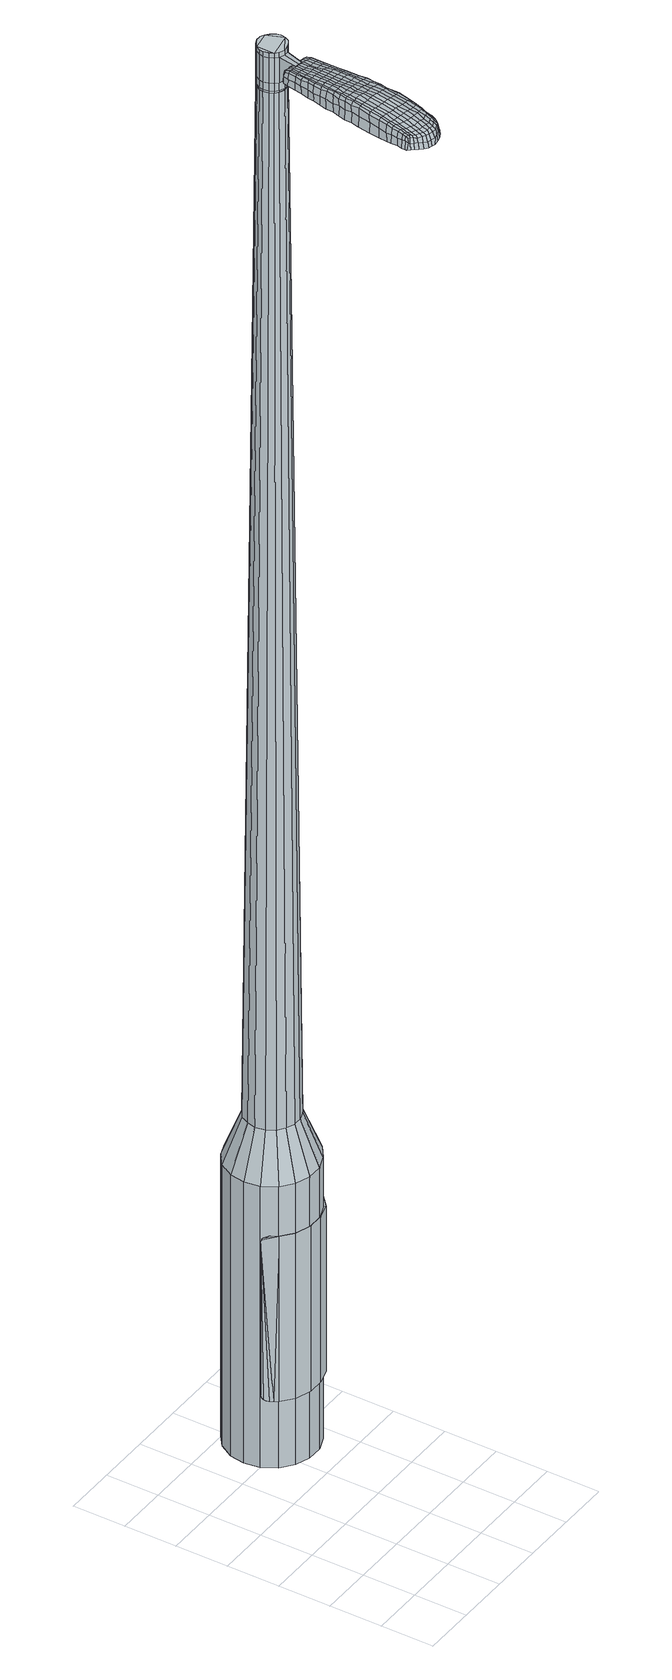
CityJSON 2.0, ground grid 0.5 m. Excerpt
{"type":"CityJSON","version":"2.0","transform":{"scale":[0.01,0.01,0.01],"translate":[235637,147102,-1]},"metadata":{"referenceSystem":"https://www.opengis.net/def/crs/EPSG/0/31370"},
"CityObjects":{
"object1":{"type":"GenericCityObject","attributes":{"cluster":730,"mean_distance_to_centroid":0.139,"new_centroid_x":235638.16,"new_centroid_y":147104.17,"mean_distance_to_camera":6.04,"H1":89.49,"H2":91.95,"Z_final":112.39,"cluster2":-1,"proj_x":235635.33,"proj_y":147103.67,"id_line":398,"bearing_l":350.05,"distance":2.87,"orientation":"right","G_obj":260.05},"geometry":[{"type":"MultiSurface","lod":"2","boundaries":[[[0,1,2,3]],[[1,4,5,2]],[[4,6,7,5]],[[6,8,9,7]],[[8,10,11,9]],[[10,12,13,11]],[[12,14,15,13]],[[14,16,17,15]],[[16,18,19,17]],[[18,20,21,19]],[[20,22,23,21]],[[22,24,25,23]],[[24,26,27,25]],[[26,28,29,27]],[[28,30,31,29]],[[30,32,33,31]],[[32,34,35,33]],[[34,0,3,35]],[[36,37,38,39]],[[38,40,41,42]],[[41,43,42]],[[42,44,45,46]],[[45,47,46]],[[46,48,49,50]],[[49,51,50]],[[42,46,50,38]],[[50,52,39,38]],[[53,36,39]],[[2,5,7,35]],[[7,9,11,15]],[[11,13,15]],[[15,17,19,23]],[[19,21,23]],[[23,25,27,31]],[[27,29,31]],[[15,23,31,7]],[[31,33,35,7]],[[3,2,35]],[[1,0,54,55]],[[0,34,56,54]],[[34,32,57,56]],[[32,30,58,57]],[[30,28,59,58]],[[28,26,60,59]],[[26,24,61,60]],[[24,22,62,61]],[[22,20,63,62]],[[20,18,64,63]],[[18,16,65,64]],[[16,14,66,65]],[[14,12,67,66]],[[12,10,68,67]],[[10,8,69,68]],[[8,6,70,69]],[[6,4,71,70]],[[4,1,55,71]],[[55,54,72,73]],[[54,56,74,72]],[[56,57,75,74]],[[57,58,76,75]],[[58,59,77,76]],[[59,60,78,77]],[[60,61,79,78]],[[61,62,80,79]],[[62,63,81,80]],[[63,64,82,81]],[[64,65,83,82]],[[65,66,84,83]],[[66,67,85,84]],[[67,68,86,85]],[[68,69,87,86]],[[69,70,88,87]],[[70,71,89,88]],[[71,55,73,89]],[[90,91,92,93]],[[94,95,91,90]],[[75,96,95,94]],[[97,98,96,75]],[[99,100,98,97]],[[101,102,100,99]],[[103,104,102,101]],[[80,105,104,103]],[[81,106,105,80]],[[107,108,106,81]],[[109,110,108,107]],[[111,112,110,109]],[[85,113,112,111]],[[86,114,113,85]],[[87,115,114,86]],[[88,116,115,87]],[[89,117,116,88]],[[93,92,117,89]],[[118,119,120,121]],[[122,118,121,123]],[[124,122,123,125]],[[126,124,125,127]],[[128,126,127,129]],[[130,128,129,131]],[[132,130,131,133]],[[134,132,133,135]],[[136,134,135,137]],[[138,136,137,139]],[[140,138,139,141]],[[142,140,141,143]],[[144,142,143,145]],[[146,144,145,147]],[[148,146,147,149]],[[150,148,149,151]],[[73,72,90,93]],[[72,74,94,90]],[[74,75,94]],[[76,97,75]],[[76,77,99,97]],[[77,78,101,99]],[[78,79,103,101]],[[79,80,103]],[[82,107,81]],[[82,83,109,107]],[[83,84,111,109]],[[84,85,111]],[[73,93,89]],[[152,153,92,91]],[[153,117,92]],[[154,112,113]],[[154,155,110,112]],[[155,156,108,110]],[[156,106,108]],[[157,104,105]],[[157,158,102,104]],[[158,159,100,102]],[[159,160,98,100]],[[160,96,98]],[[161,95,96]],[[161,152,91,95]],[[39,52,150,162]],[[153,152,163,151]],[[53,39,162,119]],[[152,161,120,163]],[[36,53,119,118]],[[161,96,121,120]],[[37,36,118,122]],[[96,160,123,121]],[[38,37,122,124]],[[160,159,125,123]],[[40,38,124,126]],[[159,158,127,125]],[[41,40,126,128]],[[158,157,129,127]],[[43,41,128,130]],[[157,105,131,129]],[[42,43,130,132]],[[105,106,133,131]],[[44,42,132,134]],[[106,156,135,133]],[[45,44,134,136]],[[156,155,137,135]],[[47,45,136,138]],[[155,154,139,137]],[[46,47,138,140]],[[154,113,141,139]],[[48,46,140,142]],[[113,114,143,141]],[[49,48,142,144]],[[114,115,145,143]],[[51,49,144,146]],[[115,116,147,145]],[[50,51,146,148]],[[116,117,149,147]],[[52,50,148,150]],[[117,153,151,149]],[[150,151,164,165]],[[151,163,166,164]],[[163,120,167,166]],[[120,119,168,167]],[[119,162,169,168]],[[162,150,165,169]],[[170,171,172,173]],[[174,170,173,175]],[[170,174,176,177]],[[171,170,177,178]],[[179,180,181,182]],[[183,179,182,184]],[[179,183,185,186]],[[180,179,186,187]],[[188,189,190,191]],[[192,188,191,193]],[[188,192,194,195]],[[189,188,195,196]],[[197,198,199,200]],[[201,197,200,202]],[[197,201,203,204]],[[198,197,204,205]],[[206,207,208,209]],[[210,206,209,211]],[[206,210,212,213]],[[207,206,213,214]],[[215,216,217,218]],[[219,215,218,220]],[[215,219,221,222]],[[216,215,222,223]],[[224,225,226,227]],[[216,224,227,217]],[[224,216,223,228]],[[225,224,228,229]],[[230,231,232,233]],[[225,230,233,226]],[[230,225,229,234]],[[231,230,234,235]],[[236,174,175,237]],[[231,236,237,232]],[[236,231,235,238]],[[174,236,238,176]],[[239,240,241,242]],[[243,239,242,244]],[[239,243,245,246]],[[240,239,246,247]],[[248,249,250,251]],[[240,248,251,241]],[[248,240,247,252]],[[249,248,252,253]],[[254,255,256,257]],[[249,254,257,250]],[[254,249,253,258]],[[255,254,258,259]],[[260,261,262,263]],[[255,260,263,256]],[[260,255,259,264]],[[261,260,264,265]],[[266,171,178,267]],[[261,266,267,262]],[[266,261,265,268]],[[171,266,268,172]],[[269,270,271,272]],[[273,269,272,274]],[[269,273,275,276]],[[270,269,276,277]],[[278,279,280,281]],[[270,278,281,271]],[[278,270,277,282]],[[279,278,282,283]],[[284,285,286,287]],[[279,284,287,280]],[[284,279,283,288]],[[285,284,288,289]],[[290,183,184,291]],[[285,290,291,286]],[[290,285,289,292]],[[183,290,292,185]],[[293,294,295,296]],[[297,293,296,298]],[[293,297,299,300]],[[294,293,300,301]],[[302,303,304,305]],[[294,302,305,295]],[[302,294,301,306]],[[303,302,306,307]],[[308,309,310,311]],[[303,308,311,304]],[[308,303,307,312]],[[309,308,312,313]],[[314,315,316,317]],[[309,314,317,310]],[[314,309,313,318]],[[315,314,318,319]],[[320,180,187,321]],[[315,320,321,316]],[[320,315,319,322]],[[180,320,322,181]],[[323,209,208,324]],[[325,323,324,326]],[[323,325,327,328]],[[209,323,328,211]],[[329,325,326,330]],[[331,329,330,332]],[[329,331,333,334]],[[325,329,334,327]],[[335,331,332,336]],[[337,335,336,338]],[[335,337,339,340]],[[331,335,340,333]],[[341,337,338,342]],[[343,341,342,344]],[[341,343,345,346]],[[337,341,346,339]],[[347,343,344,348]],[[198,347,348,199]],[[347,198,205,349]],[[343,347,349,345]],[[350,351,196,195]],[[352,350,195,194]],[[350,352,353,354]],[[351,350,354,355]],[[356,357,355,354]],[[358,356,354,353]],[[356,358,359,360]],[[357,356,360,361]],[[362,363,361,360]],[[364,362,360,359]],[[362,364,365,366]],[[363,362,366,367]],[[368,369,367,366]],[[370,368,366,365]],[[368,370,203,201]],[[369,368,201,202]],[[371,372,373,374]],[[273,371,374,275]],[[371,273,274,375]],[[372,371,375,376]],[[377,192,193,378]],[[372,377,378,373]],[[377,372,376,379]],[[192,377,379,194]],[[380,381,382,383]],[[219,380,383,221]],[[380,219,220,384]],[[381,380,384,385]],[[386,387,388,389]],[[381,386,389,382]],[[386,381,385,390]],[[387,386,390,391]],[[392,189,196,393]],[[387,392,393,388]],[[392,387,391,394]],[[189,392,394,190]],[[395,396,397,398]],[[177,395,398,178]],[[395,177,176,399]],[[396,395,399,400]],[[401,402,403,404]],[[396,401,404,397]],[[401,396,400,405]],[[402,401,405,406]],[[407,200,199,408]],[[402,407,408,403]],[[407,402,406,409]],[[200,407,409,202]],[[410,411,412,413]],[[182,410,413,184]],[[410,182,181,414]],[[411,410,414,415]],[[416,204,203,417]],[[411,416,417,412]],[[416,411,415,418]],[[204,416,418,205]],[[419,420,421,422]],[[297,419,422,299]],[[419,297,298,423]],[[420,419,423,424]],[[425,210,211,426]],[[420,425,426,421]],[[425,420,424,427]],[[210,425,427,212]],[[428,429,430,431]],[[243,428,431,245]],[[428,243,244,432]],[[429,428,432,433]],[[434,435,436,437]],[[429,434,437,430]],[[434,429,433,438]],[[435,434,438,439]],[[440,207,214,441]],[[435,440,441,436]],[[440,435,439,442]],[[207,440,442,208]],[[443,444,433,432]],[[242,443,432,244]],[[443,242,241,445]],[[444,443,445,446]],[[447,448,439,438]],[[444,447,438,433]],[[447,444,446,449]],[[448,447,449,450]],[[451,324,208,442]],[[448,451,442,439]],[[451,448,450,452]],[[324,451,452,326]],[[453,454,455,456]],[[300,453,456,301]],[[453,300,299,422]],[[454,453,422,421]],[[457,328,327,458]],[[454,457,458,455]],[[457,454,421,426]],[[328,457,426,211]],[[459,460,446,445]],[[251,459,445,241]],[[459,251,250,461]],[[460,459,461,462]],[[463,464,450,449]],[[460,463,449,446]],[[463,460,462,465]],[[464,463,465,466]],[[467,330,326,452]],[[464,467,452,450]],[[467,464,466,468]],[[330,467,468,332]],[[469,470,471,472]],[[306,469,472,307]],[[469,306,301,456]],[[470,469,456,455]],[[473,334,333,474]],[[470,473,474,471]],[[473,470,455,458]],[[334,473,458,327]],[[475,476,462,461]],[[257,475,461,250]],[[475,257,256,477]],[[476,475,477,478]],[[479,480,466,465]],[[476,479,465,462]],[[479,476,478,481]],[[480,479,481,482]],[[483,336,332,468]],[[480,483,468,466]],[[483,480,482,484]],[[336,483,484,338]],[[485,486,487,488]],[[312,485,488,313]],[[485,312,307,472]],[[486,485,472,471]],[[489,340,339,490]],[[486,489,490,487]],[[489,486,471,474]],[[340,489,474,333]],[[491,492,478,477]],[[263,491,477,256]],[[491,263,262,493]],[[492,491,493,494]],[[495,496,482,481]],[[492,495,481,478]],[[495,492,494,497]],[[496,495,497,498]],[[499,342,338,484]],[[496,499,484,482]],[[499,496,498,500]],[[342,499,500,344]],[[501,502,503,504]],[[318,501,504,319]],[[501,318,313,488]],[[502,501,488,487]],[[505,346,345,506]],[[502,505,506,503]],[[505,502,487,490]],[[346,505,490,339]],[[507,508,494,493]],[[267,507,493,262]],[[507,267,178,398]],[[508,507,398,397]],[[509,510,498,497]],[[508,509,497,494]],[[509,508,397,404]],[[510,509,404,403]],[[511,348,344,500]],[[510,511,500,498]],[[511,510,403,408]],[[348,511,408,199]],[[512,513,415,414]],[[322,512,414,181]],[[512,322,319,504]],[[513,512,504,503]],[[514,349,205,418]],[[513,514,418,415]],[[514,513,503,506]],[[349,514,506,345]],[[515,516,376,375]],[[272,515,375,274]],[[515,272,271,517]],[[516,515,517,518]],[[519,352,194,379]],[[516,519,379,376]],[[519,516,518,520]],[[352,519,520,353]],[[521,522,523,524]],[[222,521,524,223]],[[521,222,221,383]],[[522,521,383,382]],[[525,526,527,528]],[[522,525,528,523]],[[525,522,382,389]],[[526,525,389,388]],[[529,351,355,530]],[[526,529,530,527]],[[529,526,388,393]],[[351,529,393,196]],[[531,532,518,517]],[[281,531,517,271]],[[531,281,280,533]],[[532,531,533,534]],[[535,358,353,520]],[[532,535,520,518]],[[535,532,534,536]],[[358,535,536,359]],[[537,538,539,540]],[[228,537,540,229]],[[537,228,223,524]],[[538,537,524,523]],[[541,542,543,544]],[[538,541,544,539]],[[541,538,523,528]],[[542,541,528,527]],[[545,357,361,546]],[[542,545,546,543]],[[545,542,527,530]],[[357,545,530,355]],[[547,548,534,533]],[[287,547,533,280]],[[547,287,286,549]],[[548,547,549,550]],[[551,364,359,536]],[[548,551,536,534]],[[551,548,550,552]],[[364,551,552,365]],[[553,554,555,556]],[[234,553,556,235]],[[553,234,229,540]],[[554,553,540,539]],[[557,558,559,560]],[[554,557,560,555]],[[557,554,539,544]],[[558,557,544,543]],[[561,363,367,562]],[[558,561,562,559]],[[561,558,543,546]],[[363,561,546,361]],[[563,564,550,549]],[[291,563,549,286]],[[563,291,184,413]],[[564,563,413,412]],[[565,370,365,552]],[[564,565,552,550]],[[565,564,412,417]],[[370,565,417,203]],[[566,567,400,399]],[[238,566,399,176]],[[566,238,235,556]],[[567,566,556,555]],[[568,569,406,405]],[[567,568,405,400]],[[568,567,555,560]],[[569,568,560,559]],[[570,369,202,409]],[[569,570,409,406]],[[570,569,559,562]],[[369,570,562,367]],[[571,572,573,574]],[[574,573,575,576]],[[577,575,573,578]],[[578,573,572,579]],[[580,581,582,583]],[[583,582,584,585]],[[586,584,582,587]],[[587,582,581,588]],[[589,590,591,592]],[[592,591,593,594]],[[595,593,591,596]],[[596,591,590,597]],[[598,599,600,601]],[[601,600,602,603]],[[604,602,600,605]],[[605,600,599,606]],[[607,608,609,610]],[[610,609,611,612]],[[613,611,609,614]],[[614,609,608,615]],[[616,617,618,619]],[[619,618,620,621]],[[622,620,618,623]],[[623,618,617,624]],[[625,626,627,628]],[[628,627,617,616]],[[624,617,627,629]],[[629,627,626,630]],[[631,632,633,634]],[[634,633,626,625]],[[630,626,633,635]],[[635,633,632,636]],[[576,575,637,638]],[[638,637,632,631]],[[636,632,637,639]],[[639,637,575,577]],[[640,641,642,643]],[[643,642,644,645]],[[646,644,642,647]],[[647,642,641,648]],[[649,650,651,652]],[[652,651,641,640]],[[648,641,651,653]],[[653,651,650,654]],[[655,656,657,658]],[[658,657,650,649]],[[654,650,657,659]],[[659,657,656,660]],[[661,662,663,664]],[[664,663,656,655]],[[660,656,663,665]],[[665,663,662,666]],[[579,572,667,668]],[[668,667,662,661]],[[666,662,667,669]],[[669,667,572,571]],[[670,671,672,673]],[[673,672,674,675]],[[676,674,672,677]],[[677,672,671,678]],[[679,680,681,682]],[[682,681,671,670]],[[678,671,681,683]],[[683,681,680,684]],[[685,686,687,688]],[[688,687,680,679]],[[684,680,687,689]],[[689,687,686,690]],[[585,584,691,692]],[[692,691,686,685]],[[690,686,691,693]],[[693,691,584,586]],[[694,695,696,697]],[[697,696,698,699]],[[700,698,696,701]],[[701,696,695,702]],[[703,704,705,706]],[[706,705,695,694]],[[702,695,705,707]],[[707,705,704,708]],[[709,710,711,712]],[[712,711,704,703]],[[708,704,711,713]],[[713,711,710,714]],[[715,716,717,718]],[[718,717,710,709]],[[714,710,717,719]],[[719,717,716,720]],[[588,581,721,722]],[[722,721,716,715]],[[720,716,721,723]],[[723,721,581,580]],[[607,610,724,725]],[[725,724,726,727]],[[728,726,724,168]],[[168,724,610,612]],[[727,726,729,730]],[[730,729,731,732]],[[733,731,729,734]],[[734,729,726,728]],[[732,731,735,736]],[[736,735,737,738]],[[739,737,735,740]],[[740,735,731,733]],[[738,737,741,742]],[[742,741,743,744]],[[745,743,741,746]],[[746,741,737,739]],[[744,743,747,748]],[[748,747,599,598]],[[606,599,747,749]],[[749,747,743,745]],[[597,750,751,596]],[[596,751,752,595]],[[753,752,751,754]],[[754,751,750,755]],[[755,756,757,754]],[[754,757,758,753]],[[759,758,757,760]],[[760,757,756,761]],[[761,762,763,760]],[[760,763,764,759]],[[765,764,763,766]],[[766,763,762,767]],[[767,768,769,766]],[[766,769,770,765]],[[604,770,769,602]],[[602,769,768,603]],[[771,772,773,774]],[[774,773,674,676]],[[675,674,773,775]],[[775,773,772,776]],[[594,593,777,778]],[[778,777,772,771]],[[776,772,777,779]],[[779,777,593,595]],[[780,781,782,783]],[[783,782,620,622]],[[621,620,782,784]],[[784,782,781,785]],[[786,787,788,789]],[[789,788,781,780]],[[785,781,788,790]],[[790,788,787,791]],[[597,590,792,793]],[[793,792,787,786]],[[791,787,792,794]],[[794,792,590,589]],[[795,796,797,798]],[[798,797,578,579]],[[577,578,797,799]],[[799,797,796,800]],[[801,802,803,804]],[[804,803,796,795]],[[800,796,803,805]],[[805,803,802,806]],[[598,601,807,808]],[[808,807,802,801]],[[806,802,807,809]],[[809,807,601,603]],[[810,811,812,813]],[[813,812,583,585]],[[580,583,812,814]],[[814,812,811,815]],[[604,605,816,817]],[[817,816,811,810]],[[815,811,816,818]],[[818,816,605,606]],[[819,820,821,822]],[[822,821,698,700]],[[699,698,821,823]],[[823,821,820,824]],[[612,611,825,826]],[[826,825,820,819]],[[824,820,825,827]],[[827,825,611,613]],[[828,829,830,831]],[[831,830,644,646]],[[645,644,830,832]],[[830,829,832]],[[833,834,835,836]],[[836,835,829,828]],[[832,829,835,837]],[[837,835,834,838]],[[615,608,839,840]],[[840,839,834,833]],[[838,834,839,841]],[[841,839,608,607]],[[842,843,832]],[[832,843,643,645]],[[640,643,843,844]],[[844,843,842,845]],[[838,846,847,837]],[[837,847,842,832]],[[845,842,847,848]],[[848,847,846,849]],[[607,725,165,841]],[[841,165,846,838]],[[849,846,165,850]],[[850,165,725,727]],[[851,852,853,854]],[[854,853,701,702]],[[700,701,853,822]],[[822,853,852,819]],[[728,168,855,856]],[[856,855,852,851]],[[819,852,855,826]],[[826,855,168,612]],[[845,857,844]],[[844,857,652,640]],[[649,652,857,858]],[[858,857,859]],[[849,860,861,848]],[[848,861,857,845]],[[859,857,861,862]],[[862,861,860,863]],[[727,730,864,850]],[[850,864,860,849]],[[863,860,864,865]],[[865,864,730,732]],[[866,867,868,869]],[[869,868,707,708]],[[702,707,868,854]],[[854,868,867,851]],[[733,734,870,871]],[[871,870,867,866]],[[851,867,870,856]],[[856,870,734,728]],[[859,872,873,858]],[[858,873,658,649]],[[655,658,873,874]],[[874,873,872,875]],[[863,876,877,862]],[[862,877,872,859]],[[875,872,877,878]],[[878,877,876,879]],[[732,736,880,865]],[[865,880,876,863]],[[879,876,880,881]],[[881,880,736,738]],[[882,883,884,885]],[[885,884,713,714]],[[708,713,884,869]],[[869,884,883,866]],[[739,740,886,887]],[[887,886,883,882]],[[866,883,886,871]],[[871,886,740,733]],[[875,888,889,874]],[[874,889,664,655]],[[661,664,889,890]],[[890,889,888,891]],[[879,892,893,878]],[[878,893,888,875]],[[891,888,893,894]],[[894,893,892,895]],[[738,742,896,881]],[[881,896,892,879]],[[895,892,896,897]],[[897,896,742,744]],[[898,899,900,901]],[[901,900,719,720]],[[714,719,900,885]],[[885,900,899,882]],[[745,746,902,903]],[[903,902,899,898]],[[882,899,902,887]],[[887,902,746,739]],[[891,904,905,890]],[[890,905,668,661]],[[579,668,905,798]],[[798,905,904,795]],[[895,906,907,894]],[[894,907,904,891]],[[795,904,907,804]],[[804,907,906,801]],[[744,748,908,897]],[[897,908,906,895]],[[801,906,908,808]],[[808,908,748,598]],[[815,909,910,814]],[[814,910,723,580]],[[720,723,910,901]],[[901,910,909,898]],[[606,749,911,818]],[[818,911,909,815]],[[898,909,911,903]],[[903,911,749,745]],[[776,912,913,775]],[[775,913,673,675]],[[670,673,913,914]],[[914,913,912,915]],[[595,752,916,779]],[[779,916,912,776]],[[915,912,916,917]],[[917,916,752,753]],[[918,919,920,921]],[[921,920,623,624]],[[622,623,920,783]],[[783,920,919,780]],[[922,923,924,925]],[[925,924,919,918]],[[780,919,924,789]],[[789,924,923,786]],[[755,750,926,927]],[[927,926,923,922]],[[786,923,926,793]],[[793,926,750,597]],[[915,928,929,914]],[[914,929,682,670]],[[679,682,929,930]],[[930,929,928,931]],[[753,758,932,917]],[[917,932,928,915]],[[931,928,932,933]],[[933,932,758,759]],[[934,935,936,937]],[[937,936,629,630]],[[624,629,936,921]],[[921,936,935,918]],[[938,939,940,941]],[[941,940,935,934]],[[918,935,940,925]],[[925,940,939,922]],[[761,756,942,943]],[[943,942,939,938]],[[922,939,942,927]],[[927,942,756,755]],[[931,944,945,930]],[[930,945,688,679]],[[685,688,945,946]],[[946,945,944,947]],[[759,764,948,933]],[[933,948,944,931]],[[947,944,948,949]],[[949,948,764,765]],[[950,951,952,953]],[[953,952,635,636]],[[630,635,952,937]],[[937,952,951,934]],[[954,955,956,957]],[[957,956,951,950]],[[934,951,956,941]],[[941,956,955,938]],[[767,762,958,959]],[[959,958,955,954]],[[938,955,958,943]],[[943,958,762,761]],[[947,960,961,946]],[[946,961,692,685]],[[585,692,961,813]],[[813,961,960,810]],[[765,770,962,949]],[[949,962,960,947]],[[810,960,962,817]],[[817,962,770,604]],[[800,963,964,799]],[[799,964,639,577]],[[636,639,964,953]],[[953,964,963,950]],[[806,965,966,805]],[[805,966,963,800]],[[950,963,966,957]],[[957,966,965,954]],[[603,768,967,809]],[[809,967,965,806]],[[954,965,967,959]],[[959,967,768,767]],[[571,574,173,172]],[[574,576,175,173]],[[586,587,186,185]],[[587,588,187,186]],[[589,592,191,190]],[[592,594,193,191]],[[613,614,213,212]],[[614,615,214,213]],[[616,619,218,217]],[[619,621,220,218]],[[625,628,227,226]],[[628,616,217,227]],[[631,634,233,232]],[[634,625,226,233]],[[576,638,237,175]],[[638,631,232,237]],[[646,647,246,245]],[[647,648,247,246]],[[648,653,252,247]],[[653,654,253,252]],[[654,659,258,253]],[[659,660,259,258]],[[660,665,264,259]],[[665,666,265,264]],[[666,669,268,265]],[[669,571,172,268]],[[676,677,276,275]],[[677,678,277,276]],[[678,683,282,277]],[[683,684,283,282]],[[684,689,288,283]],[[689,690,289,288]],[[690,693,292,289]],[[693,586,185,292]],[[694,697,296,295]],[[697,699,298,296]],[[703,706,305,304]],[[706,694,295,305]],[[709,712,311,310]],[[712,703,304,311]],[[715,718,317,316]],[[718,709,310,317]],[[588,722,321,187]],[[722,715,316,321]],[[771,774,374,373]],[[774,676,275,374]],[[594,778,378,193]],[[778,771,373,378]],[[621,784,384,220]],[[784,785,385,384]],[[785,790,390,385]],[[790,791,391,390]],[[791,794,394,391]],[[794,589,190,394]],[[699,823,423,298]],[[823,824,424,423]],[[824,827,427,424]],[[827,613,212,427]],[[828,831,431,430]],[[831,646,245,431]],[[833,836,437,436]],[[836,828,430,437]],[[615,840,441,214]],[[840,833,436,441]],[[968,969,970,971]],[[972,973,971,970]],[[974,975,976,977]],[[978,979,980,981]],[[969,982,983,970]],[[984,972,970,983]],[[985,974,977,986]],[[987,988,979,978]],[[982,989,990,983]],[[990,991,984,983]],[[992,985,986,993]],[[994,988,987,995]],[[989,996,997,990]],[[997,998,991,990]],[[999,992,993,1000]],[[1001,994,995,1002]],[[1003,1004,1005,1006]],[[1007,1008,1004,1003]],[[1007,1009,1010,1008]],[[1009,1011,1012,1010]],[[1013,1014,1015,1016]],[[1017,1018,1014,1013]],[[1019,1020,1018,1017]],[[1021,1022,1020,1019]],[[1016,1005,1004,1013]],[[1013,1004,1008,1017]],[[1008,1010,1019,1017]],[[1010,1012,1021,1019]],[[977,976,973,972]],[[986,977,972,984]],[[991,993,986,984]],[[998,1000,993,991]],[[978,981,975,974]],[[987,978,974,985]],[[995,987,985,992]],[[1002,995,992,999]],[[979,1003,1006,980]],[[988,1007,1003,979]],[[1009,1007,988,994]],[[1011,1009,994,1001]],[[1023,1024,1025,1026]],[[1025,1027,1028,1029]],[[1025,1029,1030,1031]],[[1025,1031,1026]],[[1032,1023,1026,1033]],[[1034,1033,1026,1035]],[[1036,1035,1026]],[[1037,1025,1024,1038]],[[1039,1037,1038,1040]],[[1041,1039,1040,1042]],[[1043,1041,1042,1044]],[[1045,1043,1044,1046]],[[1046,1047,1048,1049]],[[1046,1049,1050,1051]],[[1046,1051,1052,1053]],[[1052,1054,1055,1056]],[[1052,1056,1057,1058]],[[1052,1058,1053]],[[1046,1053,1045]],[[1059,1060,1024,1023]],[[1061,1062,1027,1025]],[[1063,1064,1036,1026]],[[1060,1065,1038,1024]],[[1066,1061,1025,1037]],[[1065,1067,1040,1038]],[[1068,1066,1037,1039]],[[1067,1069,1042,1040]],[[1070,1068,1039,1041]],[[1069,1071,1044,1042]],[[1072,1070,1041,1043]],[[1071,1073,1046,1044]],[[1074,1072,1043,1045]],[[1073,1075,1047,1046]],[[1076,1077,1054,1052]],[[1078,1074,1045,1053]],[[1048,1047,1075,1079]],[[1049,1048,1079,1080]],[[1050,1049,1080,1081]],[[1051,1050,1081,1082]],[[1052,1051,1082,1076]],[[1083,1059,1023,1032]],[[1084,1083,1032,1033]],[[1085,1084,1033,1034]],[[1086,1085,1034,1035]],[[1064,1086,1035,1036]],[[1028,1027,1062,1087]],[[1055,1054,1077,1088]],[[1029,1028,1087,1089]],[[1030,1029,1089,1090]],[[1031,1030,1090,1091]],[[1026,1031,1091,1063]],[[1056,1055,1088,1092]],[[1057,1056,1092,1093]],[[1058,1057,1093,1094]],[[1053,1058,1094,1078]]]}]}
},
"vertices":[
[110,173,384],[96,178,384],[96,178,96],[110,173,96],[85,187,384],[85,187,96],[77,200,384],[77,200,96],[75,215,384],[75,215,96],[77,229,384],[77,229,96],[85,242,384],[85,242,96],[96,251,384],[96,251,96],[110,256,384],[110,256,96],[125,256,384],[125,256,96],[138,251,384],[138,251,96],[150,242,384],[150,242,96],[157,229,384],[157,229,96],[160,215,384],[160,215,96],[157,200,384],[157,200,96],[150,187,384],[150,187,96],[138,178,384],[138,178,96],[125,173,384],[125,173,96],[124,203,1524],[128,206,1524],[130,210,1524],[115,201,1524],[131,215,1524],[130,219,1524],[124,226,1524],[127,223,1524],[120,228,1524],[115,228,1524],[107,223,1524],[110,226,1524],[105,219,1524],[104,215,1524],[107,206,1524],[105,210,1524],[110,203,1524],[120,201,1524],[113,190,429],[105,193,429],[122,190,429],[130,193,429],[136,198,429],[141,206,429],[142,215,429],[141,223,429],[136,231,429],[130,236,429],[122,239,429],[113,239,429],[105,236,429],[98,231,429],[94,223,429],[92,215,429],[94,206,429],[98,198,429],[115,201,1483],[110,203,1483],[120,201,1483],[124,203,1483],[128,206,1483],[130,210,1483],[131,215,1483],[130,219,1483],[127,223,1483],[124,226,1483],[120,228,1483],[115,228,1483],[110,226,1483],[107,223,1483],[105,219,1483],[104,215,1483],[105,210,1483],[107,206,1483],[115,202,1483],[115,202,1485],[111,203,1485],[111,203,1483],[119,202,1483],[119,202,1485],[124,203,1485],[127,206,1483],[127,206,1485],[129,210,1483],[129,210,1485],[130,215,1483],[130,215,1485],[129,219,1483],[129,219,1485],[127,223,1485],[124,226,1485],[119,227,1483],[119,227,1485],[115,227,1483],[115,227,1485],[111,226,1483],[111,226,1485],[107,223,1485],[105,219,1485],[104,215,1485],[105,210,1485],[107,206,1485],[124,203,1519],[120,201,1519],[120,201,1493],[124,203,1493],[128,206,1519],[128,206,1493],[130,210,1519],[130,210,1493],[131,215,1519],[131,215,1493],[130,219,1519],[130,219,1493],[127,223,1519],[127,223,1493],[124,226,1519],[124,226,1493],[120,228,1519],[120,228,1493],[115,228,1519],[115,228,1493],[110,226,1519],[110,226,1493],[107,223,1519],[107,223,1493],[105,219,1519],[105,219,1493],[104,215,1519],[104,215,1493],[105,210,1519],[105,210,1493],[107,206,1519],[107,206,1493],[110,203,1519],[110,203,1493],[115,201,1485],[110,203,1485],[110,226,1485],[115,228,1485],[120,228,1485],[130,219,1485],[131,215,1485],[130,210,1485],[128,206,1485],[120,201,1485],[115,201,1519],[115,201,1493],[108,183,1513],[108,183,1518],[112,183,1513],[115,182,1513],[115,182,1518],[112,183,1518],[80,113,1519],[81,120,1518],[79,119,1509],[78,112,1510],[78,105,1519],[76,104,1510],[80,106,1526],[81,114,1525],[83,121,1525],[117,106,1519],[118,114,1518],[117,115,1525],[116,108,1525],[116,98,1519],[115,99,1526],[117,96,1510],[119,105,1510],[120,112,1509],[88,37,1519],[84,38,1519],[84,37,1513],[87,36,1513],[92,38,1519],[92,37,1513],[92,39,1524],[88,39,1524],[84,40,1524],[100,110,1530],[102,117,1529],[98,118,1529],[97,111,1530],[99,101,1531],[95,102,1531],[103,101,1530],[104,110,1530],[105,117,1529],[114,190,1512],[111,190,1512],[111,189,1517],[114,189,1517],[117,189,1512],[117,188,1517],[117,188,1506],[114,189,1506],[111,189,1506],[71,55,1519],[71,58,1519],[69,57,1512],[69,54,1512],[71,52,1518],[69,52,1512],[72,53,1522],[72,55,1523],[72,58,1524],[71,63,1519],[72,69,1519],[70,68,1512],[70,62,1512],[73,63,1524],[73,69,1525],[72,74,1519],[74,82,1519],[72,81,1511],[71,73,1511],[74,75,1526],[75,83,1526],[76,93,1519],[74,92,1510],[77,94,1526],[96,185,1513],[95,178,1513],[96,178,1518],[98,186,1517],[98,191,1512],[99,190,1516],[97,190,1506],[95,185,1507],[93,177,1507],[93,171,1514],[91,163,1515],[93,164,1520],[94,171,1519],[92,170,1507],[90,162,1507],[89,156,1515],[88,149,1516],[89,149,1522],[91,157,1521],[88,155,1508],[86,148,1508],[86,142,1517],[84,134,1517],[86,135,1524],[88,142,1523],[84,141,1508],[83,133,1509],[83,127,1518],[84,128,1524],[81,126,1509],[106,48,1519],[107,51,1519],[106,52,1524],[105,48,1523],[105,46,1518],[104,46,1522],[106,44,1512],[107,47,1512],[108,50,1512],[108,56,1519],[110,61,1519],[108,62,1525],[107,56,1524],[109,54,1512],[111,60,1512],[111,67,1519],[112,75,1519],[111,76,1526],[110,68,1526],[112,66,1511],[114,73,1511],[114,86,1519],[113,87,1526],[116,85,1510],[126,180,1513],[125,172,1513],[126,171,1507],[127,179,1507],[127,186,1512],[127,184,1506],[126,185,1516],[125,181,1517],[124,173,1518],[125,165,1514],[124,157,1515],[125,156,1507],[126,164,1507],[123,166,1519],[123,158,1520],[123,150,1515],[122,143,1516],[123,141,1508],[124,149,1508],[122,151,1521],[121,144,1522],[121,135,1517],[120,128,1517],[121,126,1509],[122,134,1508],[120,136,1523],[119,129,1524],[119,121,1518],[121,119,1509],[118,122,1524],[113,183,1519],[110,184,1519],[112,176,1520],[109,176,1520],[114,175,1520],[116,183,1519],[110,169,1522],[108,169,1522],[109,161,1523],[106,162,1523],[112,161,1523],[113,168,1521],[108,154,1524],[105,154,1524],[106,147,1525],[104,147,1525],[110,146,1525],[111,153,1524],[105,139,1526],[102,140,1526],[104,132,1527],[101,133,1527],[107,131,1527],[109,139,1526],[103,125,1528],[100,125,1528],[106,124,1528],[88,42,1527],[85,42,1527],[92,42,1526],[93,46,1527],[89,46,1528],[85,47,1528],[90,52,1529],[87,53,1529],[94,52,1528],[96,59,1530],[92,60,1530],[88,60,1530],[93,67,1531],[89,68,1531],[97,67,1530],[98,75,1531],[94,76,1531],[91,77,1531],[97,89,1531],[93,89,1531],[100,88,1531],[103,44,1518],[101,42,1519],[102,41,1513],[104,43,1513],[103,45,1523],[101,43,1523],[97,39,1519],[97,38,1513],[97,41,1524],[71,50,1518],[73,48,1518],[74,49,1523],[72,51,1523],[70,49,1513],[72,47,1513],[75,45,1519],[77,42,1519],[78,43,1524],[75,46,1523],[74,44,1513],[77,41,1513],[80,39,1519],[81,41,1524],[80,38,1513],[83,114,1528],[85,113,1528],[86,121,1528],[84,121,1527],[81,105,1528],[83,105,1529],[87,113,1529],[91,112,1530],[92,119,1529],[89,120,1528],[86,104,1529],[89,103,1530],[94,111,1530],[95,119,1529],[92,102,1531],[115,108,1528],[112,108,1529],[111,100,1529],[113,100,1528],[116,115,1527],[113,116,1528],[108,109,1529],[107,100,1530],[109,116,1528],[126,188,1512],[124,188,1512],[123,187,1517],[125,186,1517],[127,187,1506],[124,187,1506],[121,189,1512],[120,187,1517],[121,188,1506],[100,192,1512],[101,192,1512],[100,191,1506],[99,192,1506],[100,191,1517],[101,191,1517],[103,192,1512],[106,191,1512],[106,190,1506],[103,191,1506],[104,190,1517],[106,190,1517],[109,191,1512],[108,190,1506],[109,189,1517],[99,186,1519],[101,185,1519],[97,178,1520],[99,178,1520],[103,185,1519],[105,185,1519],[101,178,1520],[104,177,1520],[108,184,1519],[106,177,1520],[124,181,1519],[122,181,1519],[121,174,1520],[123,174,1520],[119,182,1519],[118,175,1520],[96,171,1521],[97,171,1521],[94,164,1522],[96,164,1522],[100,170,1521],[102,170,1521],[98,163,1522],[101,163,1523],[105,169,1522],[104,162,1523],[122,166,1521],[120,167,1521],[119,159,1522],[121,159,1522],[117,167,1521],[116,160,1522],[92,157,1523],[94,156,1523],[91,149,1524],[93,149,1524],[97,156,1523],[99,155,1524],[95,149,1525],[98,148,1525],[102,155,1524],[101,148,1525],[120,152,1523],[118,152,1523],[117,145,1524],[119,144,1524],[115,153,1524],[114,145,1525],[89,142,1525],[91,142,1525],[88,135,1526],[89,135,1526],[94,141,1526],[96,141,1526],[92,134,1527],[95,134,1527],[99,140,1526],[98,133,1527],[118,137,1525],[116,137,1525],[115,130,1526],[117,130,1526],[113,138,1526],[112,131,1527],[86,128,1527],[88,128,1527],[90,127,1527],[93,126,1528],[97,126,1528],[117,122,1527],[114,123,1527],[110,123,1528],[103,47,1525],[101,46,1525],[104,51,1526],[102,49,1526],[97,44,1526],[98,48,1527],[73,53,1525],[74,51,1525],[74,55,1526],[73,57,1525],[76,48,1525],[78,46,1526],[79,50,1527],[76,52,1526],[81,44,1526],[82,48,1527],[105,56,1526],[103,55,1527],[107,62,1527],[105,61,1528],[99,53,1528],[100,60,1529],[74,62,1526],[75,60,1527],[76,67,1528],[74,68,1527],[77,58,1527],[80,56,1528],[81,63,1529],[78,65,1528],[83,54,1528],[84,61,1530],[108,68,1528],[106,67,1529],[110,76,1528],[107,76,1529],[102,67,1529],[103,75,1530],[75,74,1528],[77,73,1528],[78,81,1529],[77,82,1528],[79,71,1529],[82,70,1530],[84,79,1530],[81,80,1530],[86,69,1530],[87,77,1531],[112,88,1529],[109,88,1529],[105,88,1530],[79,94,1528],[81,93,1529],[83,92,1530],[86,91,1530],[90,90,1531],[81,119,1509],[83,120,1518],[82,113,1518],[80,112,1509],[80,105,1519],[78,103,1510],[81,105,1525],[83,114,1525],[85,120,1525],[115,115,1525],[116,114,1518],[116,107,1518],[114,108,1525],[114,98,1519],[113,99,1525],[116,97,1510],[117,105,1509],[118,112,1509],[84,39,1513],[85,40,1519],[88,39,1519],[88,39,1513],[91,40,1519],[91,39,1513],[91,41,1524],[88,41,1524],[85,41,1524],[98,118,1528],[101,117,1528],[100,110,1529],[97,110,1529],[99,101,1529],[95,102,1529],[102,100,1529],[104,109,1529],[105,116,1528],[111,187,1516],[111,188,1512],[114,187,1512],[113,187,1516],[117,187,1512],[116,186,1516],[117,186,1506],[114,187,1506],[111,187,1506],[71,57,1512],[73,58,1519],[73,55,1518],[71,54,1512],[73,53,1518],[71,52,1512],[74,53,1522],[74,55,1523],[74,58,1523],[72,67,1512],[74,68,1519],[73,63,1519],[72,62,1512],[74,63,1524],[75,69,1525],[74,81,1511],[76,82,1519],[74,74,1519],[73,73,1511],[76,75,1525],[77,82,1526],[78,93,1519],[76,92,1510],[79,94,1526],[98,178,1518],[97,177,1513],[98,185,1513],[99,185,1517],[100,189,1512],[100,189,1515],[99,189,1506],[97,184,1506],[95,177,1507],[94,163,1520],[93,163,1514],[95,170,1514],[96,171,1519],[93,169,1507],[92,162,1507],[91,149,1522],[90,148,1516],[91,155,1515],[93,156,1521],[90,155,1508],[88,147,1508],[88,134,1523],[86,134,1517],[88,141,1516],[89,142,1522],[86,140,1508],[85,133,1508],[85,127,1517],[86,127,1524],[83,126,1509],[104,52,1523],[105,52,1519],[104,49,1518],[103,49,1523],[103,47,1518],[102,47,1522],[104,46,1512],[105,47,1512],[106,50,1512],[106,63,1525],[108,62,1519],[106,56,1519],[105,57,1524],[107,55,1512],[109,60,1512],[109,76,1526],[110,75,1519],[109,68,1519],[108,68,1525],[110,66,1511],[112,74,1511],[112,87,1519],[111,88,1526],[114,85,1510],[124,171,1507],[123,172,1513],[124,180,1513],[125,179,1506],[125,185,1512],[125,184,1506],[124,184,1515],[123,181,1517],[122,173,1518],[123,156,1507],[122,158,1514],[123,165,1514],[124,164,1507],[122,166,1519],[121,158,1520],[121,141,1508],[120,143,1516],[121,150,1515],[122,149,1508],[120,151,1521],[119,144,1522],[120,127,1508],[118,128,1517],[119,135,1516],[120,134,1508],[118,136,1522],[117,129,1523],[117,121,1517],[119,119,1509],[116,122,1524],[113,182,1518],[110,183,1518],[111,175,1519],[109,176,1519],[114,175,1519],[110,168,1520],[108,168,1520],[109,161,1521],[106,161,1521],[112,160,1521],[113,167,1520],[108,153,1523],[105,154,1523],[106,146,1524],[104,146,1524],[109,145,1524],[111,153,1523],[105,139,1525],[102,139,1525],[104,131,1526],[101,132,1526],[107,131,1526],[108,138,1525],[103,124,1527],[100,125,1527],[106,124,1527],[85,44,1526],[88,43,1526],[92,43,1525],[93,47,1526],[89,47,1526],[86,48,1526],[87,54,1528],[90,53,1528],[94,53,1527],[95,60,1528],[91,60,1529],[88,61,1529],[89,68,1530],[93,67,1530],[97,67,1529],[98,76,1530],[94,76,1530],[91,77,1530],[93,89,1530],[96,88,1530],[100,88,1530],[101,43,1513],[100,44,1518],[102,45,1518],[103,44,1512],[102,47,1523],[100,45,1523],[96,41,1519],[96,41,1513],[96,43,1523],[75,50,1523],[74,49,1518],[73,51,1518],[74,52,1523],[72,50,1512],[73,48,1512],[79,45,1523],[79,43,1519],[76,46,1519],[77,47,1523],[76,45,1513],[78,43,1513],[81,41,1519],[82,43,1524],[81,41,1513],[87,120,1527],[85,113,1527],[84,114,1527],[86,120,1526],[82,105,1527],[84,105,1528],[92,119,1528],[91,112,1528],[88,112,1528],[89,119,1527],[86,104,1528],[89,103,1529],[94,111,1529],[95,118,1528],[92,102,1529],[110,100,1528],[112,108,1527],[113,108,1527],[112,100,1527],[114,115,1526],[113,115,1527],[108,109,1528],[106,100,1528],[109,116,1527],[123,185,1516],[123,186,1512],[125,186,1512],[124,185,1516],[125,185,1506],[124,185,1506],[120,186,1512],[120,185,1516],[121,185,1506],[100,189,1506],[101,190,1512],[100,190,1512],[99,190,1506],[101,189,1516],[105,188,1506],[106,189,1512],[103,189,1512],[102,189,1506],[103,188,1516],[106,188,1516],[108,188,1512],[108,188,1506],[108,188,1516],[100,184,1518],[100,185,1518],[98,178,1519],[99,178,1519],[105,184,1518],[103,184,1518],[101,177,1519],[104,177,1519],[106,176,1519],[121,174,1519],[122,181,1518],[123,180,1518],[122,173,1519],[119,181,1518],[118,174,1519],[97,170,1520],[95,163,1521],[96,163,1521],[102,169,1520],[100,170,1520],[98,163,1521],[101,162,1521],[105,169,1520],[104,162,1521],[119,159,1521],[120,166,1520],[121,166,1520],[120,159,1521],[117,167,1520],[116,159,1521],[94,156,1522],[93,156,1522],[92,149,1523],[93,148,1523],[99,155,1522],[97,155,1522],[95,148,1523],[98,148,1524],[102,154,1523],[101,147,1524],[117,144,1523],[118,151,1522],[119,151,1522],[118,144,1523],[114,152,1522],[113,145,1523],[91,141,1524],[90,142,1524],[89,134,1525],[90,134,1525],[97,140,1525],[94,141,1524],[92,134,1525],[95,133,1526],[99,140,1525],[98,133,1526],[115,130,1525],[116,137,1524],[117,137,1524],[116,129,1525],[112,137,1524],[111,130,1525],[88,127,1526],[87,127,1526],[94,126,1527],[91,127,1526],[97,125,1527],[114,122,1526],[115,122,1526],[110,123,1526],[100,47,1524],[102,48,1524],[103,52,1525],[101,50,1525],[96,45,1525],[97,48,1525],[75,55,1525],[75,52,1524],[75,54,1524],[75,57,1525],[80,51,1526],[79,47,1525],[77,49,1524],[77,53,1525],[82,45,1525],[83,49,1526],[102,55,1526],[104,57,1526],[106,62,1526],[104,62,1527],[98,54,1526],[100,61,1527],[77,67,1527],[76,61,1526],[75,62,1526],[76,68,1526],[82,63,1528],[81,57,1527],[78,59,1526],[79,65,1527],[84,55,1527],[85,62,1528],[105,68,1527],[107,68,1527],[108,76,1527],[107,76,1528],[101,67,1528],[103,76,1529],[79,81,1528],[78,73,1527],[77,74,1527],[78,82,1527],[84,79,1529],[83,70,1529],[80,72,1528],[82,80,1528],[86,69,1529],[88,77,1530],[109,88,1528],[110,88,1528],[105,88,1529],[81,93,1528],[80,93,1528],[87,91,1529],[84,92,1529],[90,90,1530],[99,189,1508],[105,188,1508],[99,156,1509],[91,158,1509],[94,135,1510],[86,137,1510],[87,96,1512],[77,98,1512],[81,116,1511],[90,114,1511],[84,79,1513],[82,65,1514],[73,67,1514],[74,80,1513],[112,187,1508],[106,155,1509],[103,134,1510],[96,95,1512],[99,112,1511],[93,77,1513],[90,64,1514],[119,186,1508],[114,154,1509],[111,132,1510],[105,93,1512],[108,111,1511],[99,62,1514],[102,75,1513],[125,185,1508],[122,152,1509],[120,131,1510],[114,91,1512],[117,109,1511],[108,61,1514],[111,74,1513],[80,52,1514],[80,47,1514],[73,48,1514],[72,53,1514],[88,50,1514],[87,46,1514],[96,49,1514],[94,45,1514],[105,48,1514],[101,43,1514],[82,42,1515],[85,38,1515],[84,38,1515],[78,43,1515],[86,41,1515],[86,38,1515],[91,40,1515],[87,38,1515],[95,40,1515],[88,38,1515],[152,189,334],[150,186,334],[150,186,165],[157,198,171],[152,189,165],[154,192,165],[156,195,166],[157,197,167],[157,198,169],[154,192,334],[156,195,333],[157,197,332],[157,198,331],[157,198,328],[139,176,165],[139,176,334],[125,172,165],[125,172,334],[110,172,165],[110,172,334],[95,177,165],[95,177,334],[84,186,165],[84,186,334],[82,190,334],[80,193,334],[78,195,333],[77,197,332],[76,198,331],[76,199,328],[82,190,165],[76,199,171],[76,198,169],[77,197,167],[78,195,166],[80,193,165],[150,191,334],[148,187,334],[148,187,165],[150,191,165],[155,199,171],[155,199,328],[137,179,334],[137,179,165],[124,174,334],[124,174,165],[110,174,334],[110,174,165],[97,179,334],[97,179,165],[86,188,334],[86,188,165],[84,191,334],[79,200,328],[79,200,171],[84,191,165],[82,194,334],[81,197,333],[80,199,332],[79,200,331],[152,194,334],[153,196,333],[154,198,332],[155,199,331],[152,194,165],[79,200,169],[153,196,166],[154,198,167],[155,199,169],[80,199,167],[81,197,166],[82,194,165]
]}
